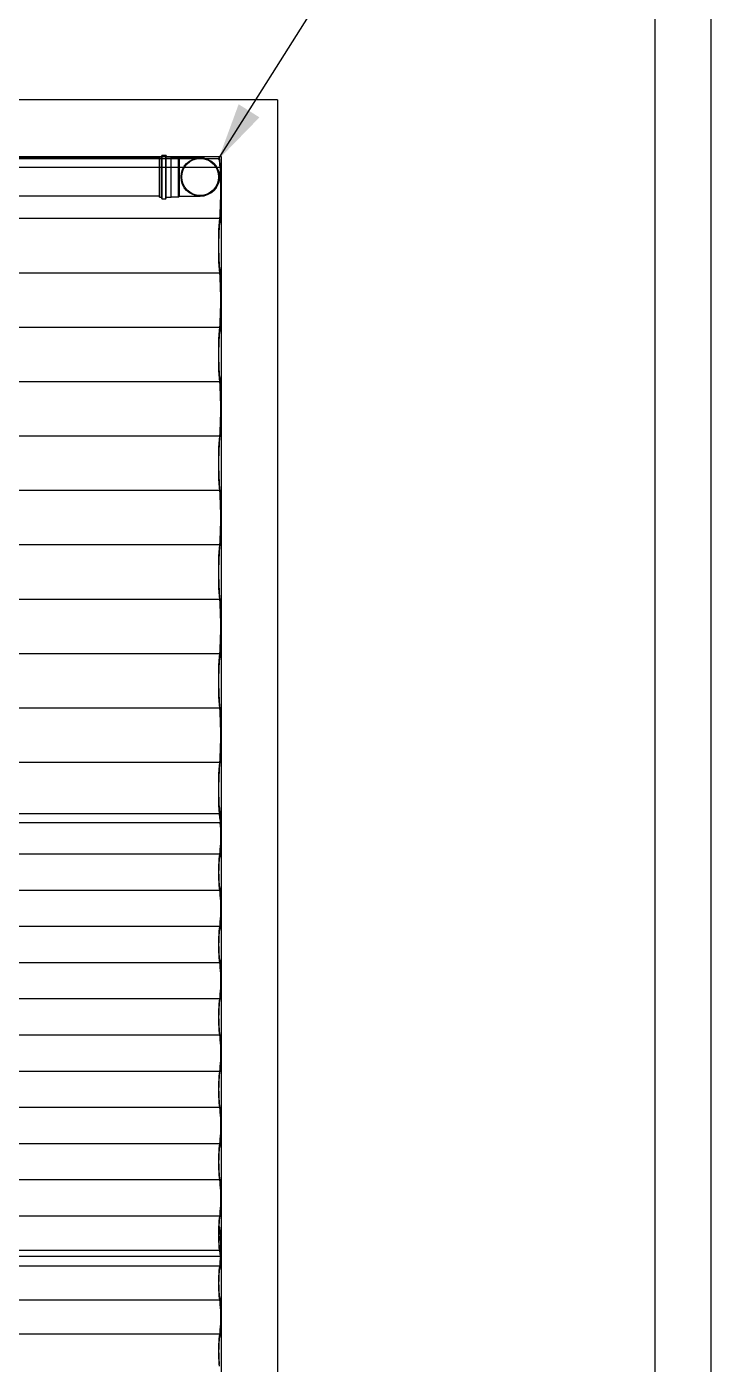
# Model space of a CAD drawing. Header units: millimetres. Extents: x 5512 to 5596, y 903 to 1082.
# Drawn here: x 5573.15 to 5576.09, y 991.6 to 997.34 of the extents above; entities that cross this region are included whole.
import ezdxf

# ---------------------------------------------------------------- set-up
doc = ezdxf.new("R2010")
doc.units = ezdxf.units.MM
for name, color, linetype in [('0-COTAS', 8, 'Continuous'), ('A-PEN-C', 4, 'Continuous'), ('TigreCad', 3, 'Continuous'), ('Tinterno', 9, 'Continuous'), ('TUBOS_ESGOTO', 5, 'Continuous')]:
    doc.layers.add(name, color=color, linetype=linetype)

# ---------------------------------------------------------------- blocks, each defined once
blk = doc.blocks.new('11031030d')
at = {"layer": 'TigreCad'}
blk.add_circle((0, 0), 50.8, dxfattribs=at)
at = {"layer": 'Tinterno'}
blk.add_circle((0, 0), 49, dxfattribs=at)
blk = doc.blocks.new('j9n100d')
at = {"layer": 'TigreCad'}
for p, q in [((54.9, 50.8), (0, 50.8)), ((57.1, 53), (54.9, 50.8)), ((57.1, 53), (57.1, -53)), ((76.8, 53), (57.1, 53)), ((77.1, 53.2), (76.8, 53)), ((89.2, 53.2), (77.1, 53.2)), ((77.1, 53.2), (77.1, -53.3)), ((90.4, 56.7), (90.2, 54.2)), ((100.8, 57.7), (91.4, 57.7)), ((91.4, 56.7), (91.4, -56.6)), ((100.8, 56.7), (100.8, -56.6)), ((101.8, 56.9), (102.6, 54)), ((108, 53.2), (103.6, 53.2)), ((108, 53.2), (108, -53.3)), ((54.9, -50.8), (0, -50.8)), ((57.1, -53), (54.9, -50.8)), ((76.8, -53), (57.1, -53)), ((77.1, -53.3), (76.8, -53)), ((89.2, -53.3), (77.1, -53.3)), ((90.4, -56.7), (90.2, -54.2)), ((100.8, -57.6), (91.4, -57.6)), ((101.8, -56.9), (102.6, -54)), ((108, -53.3), (103.6, -53.3))]:
    blk.add_line(p, q, dxfattribs=at)
for centre, radius, start, end in [((0, 0), 50.8, 90, 270), ((89.2, 54.2), 1, 270, 355), ((91.4, 56.7), 1, 90, 175), ((100.8, 56.7), 1, 15, 90), ((103.6, 54.2), 1, 195, 270), ((89.2, -54.2), 1, 5, 90), ((91.4, -56.6), 1, 185, 270), ((100.8, -56.6), 1, 270, 345), ((103.6, -54.2), 1, 90, 165)]:
    blk.add_arc(centre, radius, start, end, dxfattribs=at)
at = {"layer": 'Tinterno'}
for p, q in [((54.9, 50.8), (54.9, -50.8)), ((76.8, 53), (76.8, -53)), ((90.1, 53.2), (90.1, -53.3)), ((102.8, 53.2), (102.8, -53.3))]:
    blk.add_line(p, q, dxfattribs=at)

msp = doc.modelspace()

# ---------------------------------------------------------------- linework, layer by layer
at = {"layer": '0-COTAS'}
for p, q in [((5576.0936, 972.1628), (5576.0936, 1019.9533)), ((5575.8506, 1019.7103), (5575.8506, 972.4058)), ((5574.2306, 997.0305), (5561.7567, 997.0305)), ((5574.2306, 997.0305), (5574.2306, 985.8526)), ((5568.0282, 996.7875), (5573.9814, 996.7875)), ((5573.9806, 996.7778), (5568.0282, 996.7778)), ((5573.9806, 996.7778), (5573.9814, 996.7875)), ((5573.9823, 996.7519), (5573.9806, 996.7778)), ((5573.9838, 996.7519), (5573.9814, 996.7875)), ((5573.9814, 996.7875), (5573.9876, 996.7875)), ((5573.9838, 996.7519), (5573.9823, 996.7519)), ((5573.9831, 996.7403), (5573.9823, 996.7519)), ((5573.9831, 996.7403), (5573.9838, 996.7519)), ((5573.9838, 996.7519), (5573.985, 996.7332)), ((5573.9876, 996.7875), (5573.9876, 985.8526)), ((5573.9831, 996.7403), (5567.9922, 996.7403)), ((5573.9831, 996.7403), (5573.9842, 996.7235)), ((5573.9851, 996.7042), (5573.9842, 996.7235)), ((5573.986, 996.7117), (5573.985, 996.7332)), ((5573.9857, 996.683), (5573.9851, 996.7042)), ((5573.9867, 996.6882), (5573.986, 996.7117)), ((5573.9872, 996.6632), (5573.9867, 996.6882)), ((5573.9861, 996.6605), (5573.9857, 996.683)), ((5573.9862, 996.6374), (5573.9861, 996.6605)), ((5573.9861, 996.6143), (5573.9862, 996.6374)), ((5573.9873, 996.6374), (5573.9872, 996.6632)), ((5573.9872, 996.6116), (5573.9873, 996.6374)), ((5573.9851, 996.5706), (5573.9857, 996.5918)), ((5573.9857, 996.5918), (5573.9861, 996.6143)), ((5573.986, 996.5631), (5573.9867, 996.5866)), ((5573.9867, 996.5866), (5573.9872, 996.6116)), ((5573.9818, 996.5206), (5567.9909, 996.5206)), ((5573.9805, 996.5067), (5573.9818, 996.5206)), ((5573.9838, 996.5229), (5573.9812, 996.4951)), ((5573.9818, 996.5206), (5573.9831, 996.5345)), ((5573.9831, 996.5345), (5573.9842, 996.5513)), ((5573.9838, 996.5229), (5573.985, 996.5416)), ((5573.9842, 996.5513), (5573.9851, 996.5706)), ((5573.985, 996.5416), (5573.986, 996.5631)), ((5573.9779, 996.4494), (5573.9785, 996.4706)), ((5573.9785, 996.4706), (5573.9794, 996.4899)), ((5573.9789, 996.4443), (5573.9794, 996.4631)), ((5573.9794, 996.4899), (5573.9805, 996.5067)), ((5573.9794, 996.4631), (5573.9802, 996.4802)), ((5573.9802, 996.4802), (5573.9812, 996.4951)), ((5573.9773, 996.4038), (5573.9775, 996.4269)), ((5573.9775, 996.3806), (5573.9773, 996.4038)), ((5573.9775, 996.4269), (5573.9779, 996.4494)), ((5573.9784, 996.4038), (5573.9785, 996.4243)), ((5573.9785, 996.3832), (5573.9784, 996.4038)), ((5573.9785, 996.4243), (5573.9789, 996.4443)), ((5573.9779, 996.3581), (5573.9775, 996.3806)), ((5573.9785, 996.337), (5573.9779, 996.3581)), ((5573.9789, 996.3633), (5573.9785, 996.3832)), ((5573.9794, 996.3445), (5573.9789, 996.3633)), ((5573.9802, 996.3274), (5573.9794, 996.3445)), ((5573.9818, 996.287), (5567.9909, 996.287)), ((5573.9794, 996.3177), (5573.9785, 996.337)), ((5573.9805, 996.3008), (5573.9794, 996.3177)), ((5573.9812, 996.3124), (5573.9802, 996.3274)), ((5573.9818, 996.287), (5573.9805, 996.3008)), ((5573.9812, 996.3124), (5573.9838, 996.2846)), ((5573.9831, 996.2731), (5573.9818, 996.287)), ((5573.985, 996.2659), (5573.9838, 996.2846)), ((5573.9842, 996.2562), (5573.9831, 996.2731)), ((5573.9851, 996.237), (5573.9842, 996.2562)), ((5573.986, 996.2445), (5573.985, 996.2659)), ((5573.9857, 996.2158), (5573.9851, 996.237)), ((5573.9867, 996.2209), (5573.986, 996.2445)), ((5573.9861, 996.1933), (5573.9857, 996.2158)), ((5573.9862, 996.1701), (5573.9861, 996.1933)), ((5573.9861, 996.147), (5573.9862, 996.1701)), ((5573.9872, 996.1959), (5573.9867, 996.2209)), ((5573.9873, 996.1701), (5573.9872, 996.1959)), ((5573.9872, 996.1444), (5573.9873, 996.1701)), ((5573.9851, 996.1033), (5573.9857, 996.1245)), ((5573.9857, 996.1245), (5573.9861, 996.147)), ((5573.986, 996.0958), (5573.9867, 996.1194)), ((5573.9867, 996.1194), (5573.9872, 996.1444)), ((5573.9838, 996.0556), (5573.9812, 996.0278)), ((5573.9818, 996.0533), (5573.9831, 996.0672)), ((5573.9831, 996.0672), (5573.9842, 996.084)), ((5573.9838, 996.0556), (5573.985, 996.0743)), ((5573.9842, 996.084), (5573.9851, 996.1033)), ((5573.985, 996.0743), (5573.986, 996.0958)), ((5573.9818, 996.0533), (5567.9909, 996.0533)), ((5573.9779, 995.9821), (5573.9785, 996.0033)), ((5573.9785, 996.0033), (5573.9794, 996.0226)), ((5573.9794, 996.0226), (5573.9805, 996.0394)), ((5573.9794, 995.9958), (5573.9802, 996.0129)), ((5573.9802, 996.0129), (5573.9812, 996.0278)), ((5573.9805, 996.0394), (5573.9818, 996.0533)), ((5573.9773, 995.9365), (5573.9775, 995.9596)), ((5573.9775, 995.9596), (5573.9779, 995.9821)), ((5573.9784, 995.9365), (5573.9785, 995.957)), ((5573.9785, 995.957), (5573.9789, 995.977)), ((5573.9789, 995.977), (5573.9794, 995.9958)), ((5573.9775, 995.9134), (5573.9773, 995.9365)), ((5573.9779, 995.8909), (5573.9775, 995.9134)), ((5573.9785, 995.8697), (5573.9779, 995.8909)), ((5573.9785, 995.916), (5573.9784, 995.9365)), ((5573.9789, 995.896), (5573.9785, 995.916)), ((5573.9794, 995.8772), (5573.9789, 995.896)), ((5573.9794, 995.8504), (5573.9785, 995.8697)), ((5573.9802, 995.8601), (5573.9794, 995.8772)), ((5573.9805, 995.8336), (5573.9794, 995.8504)), ((5573.9812, 995.8452), (5573.9802, 995.8601)), ((5573.9818, 995.8197), (5573.9805, 995.8336)), ((5573.9812, 995.8452), (5573.9838, 995.8174)), ((5573.9818, 995.8197), (5567.9909, 995.8197)), ((5573.9831, 995.8058), (5573.9818, 995.8197)), ((5573.9842, 995.789), (5573.9831, 995.8058)), ((5573.985, 995.7987), (5573.9838, 995.8174)), ((5573.9851, 995.7697), (5573.9842, 995.789)), ((5573.986, 995.7772), (5573.985, 995.7987)), ((5573.9857, 995.7485), (5573.9851, 995.7697)), ((5573.9867, 995.7536), (5573.986, 995.7772)), ((5573.9861, 995.726), (5573.9857, 995.7485)), ((5573.9862, 995.7029), (5573.9861, 995.726)), ((5573.9872, 995.7286), (5573.9867, 995.7536)), ((5573.9873, 995.7029), (5573.9872, 995.7286)), ((5573.9851, 995.6361), (5573.9857, 995.6572)), ((5573.9857, 995.6572), (5573.9861, 995.6797)), ((5573.9861, 995.6797), (5573.9862, 995.7029)), ((5573.9867, 995.6521), (5573.9872, 995.6771)), ((5573.9872, 995.6771), (5573.9873, 995.7029)), ((5573.9818, 995.5861), (5573.9831, 995.5999)), ((5573.9831, 995.5999), (5573.9842, 995.6168)), ((5573.9838, 995.5884), (5573.985, 995.6071)), ((5573.9842, 995.6168), (5573.9851, 995.6361)), ((5573.985, 995.6071), (5573.986, 995.6285)), ((5573.986, 995.6285), (5573.9867, 995.6521)), ((5573.9818, 995.5861), (5567.9909, 995.5861)), ((5573.9785, 995.5361), (5573.9794, 995.5553)), ((5573.9794, 995.5553), (5573.9805, 995.5722)), ((5573.9794, 995.5285), (5573.9802, 995.5456)), ((5573.9802, 995.5456), (5573.9812, 995.5606)), ((5573.9805, 995.5722), (5573.9818, 995.5861)), ((5573.9812, 995.5606), (5573.9838, 995.5884)), ((5573.9773, 995.4692), (5573.9775, 995.4924)), ((5573.9775, 995.4924), (5573.9779, 995.5149)), ((5573.9779, 995.5149), (5573.9785, 995.5361)), ((5573.9784, 995.4692), (5573.9785, 995.4898)), ((5573.9785, 995.4898), (5573.9789, 995.5097)), ((5573.9789, 995.5097), (5573.9794, 995.5285)), ((5573.9775, 995.4461), (5573.9773, 995.4692)), ((5573.9779, 995.4236), (5573.9775, 995.4461)), ((5573.9785, 995.4024), (5573.9779, 995.4236)), ((5573.9785, 995.4487), (5573.9784, 995.4692)), ((5573.9789, 995.4287), (5573.9785, 995.4487)), ((5573.9794, 995.4099), (5573.9789, 995.4287)), ((5573.9794, 995.3831), (5573.9785, 995.4024)), ((5573.9802, 995.3928), (5573.9794, 995.4099)), ((5573.9805, 995.3663), (5573.9794, 995.3831)), ((5573.9812, 995.3779), (5573.9802, 995.3928)), ((5573.9818, 995.3524), (5573.9805, 995.3663)), ((5573.9838, 995.3501), (5573.9812, 995.3779)), ((5573.9818, 995.3524), (5567.9909, 995.3524)), ((5573.9831, 995.3385), (5573.9818, 995.3524)), ((5573.9842, 995.3217), (5573.9831, 995.3385)), ((5573.985, 995.3314), (5573.9838, 995.3501)), ((5573.9851, 995.3024), (5573.9842, 995.3217)), ((5573.986, 995.3099), (5573.985, 995.3314)), ((5573.9867, 995.2864), (5573.986, 995.3099)), ((5573.9857, 995.2812), (5573.9851, 995.3024)), ((5573.9861, 995.2587), (5573.9857, 995.2812)), ((5573.9862, 995.2356), (5573.9861, 995.2587)), ((5573.9872, 995.2614), (5573.9867, 995.2864)), ((5573.9873, 995.2356), (5573.9872, 995.2614)), ((5573.9857, 995.19), (5573.9861, 995.2125)), ((5573.9861, 995.2125), (5573.9862, 995.2356)), ((5573.9867, 995.1848), (5573.9872, 995.2098)), ((5573.9872, 995.2098), (5573.9873, 995.2356)), ((5573.9831, 995.1327), (5573.9842, 995.1495)), ((5573.9838, 995.1211), (5573.985, 995.1398)), ((5573.9842, 995.1495), (5573.9851, 995.1688)), ((5573.985, 995.1398), (5573.986, 995.1613)), ((5573.9851, 995.1688), (5573.9857, 995.19)), ((5573.986, 995.1613), (5573.9867, 995.1848)), ((5573.9818, 995.1188), (5567.9909, 995.1188)), ((5573.9785, 995.0688), (5573.9794, 995.0881)), ((5573.9794, 995.0881), (5573.9805, 995.1049)), ((5573.9794, 995.0613), (5573.9802, 995.0784)), ((5573.9802, 995.0784), (5573.9812, 995.0933)), ((5573.9805, 995.1049), (5573.9818, 995.1188)), ((5573.9812, 995.0933), (5573.9838, 995.1211)), ((5573.9818, 995.1188), (5573.9831, 995.1327)), ((5573.9773, 995.002), (5573.9775, 995.0251)), ((5573.9775, 995.0251), (5573.9779, 995.0476)), ((5573.9779, 995.0476), (5573.9785, 995.0688)), ((5573.9784, 995.002), (5573.9785, 995.0225)), ((5573.9785, 995.0225), (5573.9789, 995.0425)), ((5573.9789, 995.0425), (5573.9794, 995.0613)), ((5573.9775, 994.9788), (5573.9773, 995.002)), ((5573.9779, 994.9563), (5573.9775, 994.9788)), ((5573.9785, 994.9814), (5573.9784, 995.002)), ((5573.9789, 994.9615), (5573.9785, 994.9814)), ((5573.9785, 994.9352), (5573.9779, 994.9563)), ((5573.9794, 994.9159), (5573.9785, 994.9352)), ((5573.9794, 994.9427), (5573.9789, 994.9615)), ((5573.9802, 994.9256), (5573.9794, 994.9427)), ((5573.9805, 994.899), (5573.9794, 994.9159)), ((5573.9812, 994.9106), (5573.9802, 994.9256)), ((5573.9838, 994.8828), (5573.9812, 994.9106)), ((5573.9818, 994.8852), (5567.9909, 994.8852)), ((5573.9818, 994.8852), (5573.9805, 994.899)), ((5573.9831, 994.8713), (5573.9818, 994.8852)), ((5573.9842, 994.8544), (5573.9831, 994.8713)), ((5573.985, 994.8641), (5573.9838, 994.8828)), ((5573.9851, 994.8352), (5573.9842, 994.8544)), ((5573.986, 994.8427), (5573.985, 994.8641)), ((5573.9857, 994.814), (5573.9851, 994.8352)), ((5573.9861, 994.7915), (5573.9857, 994.814)), ((5573.9867, 994.8191), (5573.986, 994.8427)), ((5573.9862, 994.7683), (5573.9861, 994.7915)), ((5573.9872, 994.7941), (5573.9867, 994.8191)), ((5573.9873, 994.7683), (5573.9872, 994.7941)), ((5573.9857, 994.7227), (5573.9861, 994.7452)), ((5573.9861, 994.7452), (5573.9862, 994.7683)), ((5573.9867, 994.7176), (5573.9872, 994.7426)), ((5573.9872, 994.7426), (5573.9873, 994.7683)), ((5573.9831, 994.6654), (5573.9842, 994.6822)), ((5573.9842, 994.6822), (5573.9851, 994.7015)), ((5573.985, 994.6725), (5573.986, 994.694)), ((5573.9851, 994.7015), (5573.9857, 994.7227)), ((5573.986, 994.694), (5573.9867, 994.7176)), ((5573.9818, 994.6515), (5567.9909, 994.6515)), ((5573.9785, 994.6015), (5573.9794, 994.6208)), ((5573.9794, 994.6208), (5573.9805, 994.6376)), ((5573.9802, 994.6111), (5573.9812, 994.626)), ((5573.9805, 994.6376), (5573.9818, 994.6515)), ((5573.9838, 994.6538), (5573.9812, 994.626)), ((5573.9818, 994.6515), (5573.9831, 994.6654)), ((5573.9838, 994.6538), (5573.985, 994.6725)), ((5573.9775, 994.5578), (5573.9779, 994.5803)), ((5573.9779, 994.5803), (5573.9785, 994.6015)), ((5573.9785, 994.5552), (5573.9789, 994.5752)), ((5573.9789, 994.5752), (5573.9794, 994.594)), ((5573.9794, 994.594), (5573.9802, 994.6111)), ((5573.9773, 994.5347), (5573.9775, 994.5578)), ((5573.9775, 994.5116), (5573.9773, 994.5347)), ((5573.9779, 994.4891), (5573.9775, 994.5116)), ((5573.9784, 994.5347), (5573.9785, 994.5552)), ((5573.9785, 994.5142), (5573.9784, 994.5347)), ((5573.9789, 994.4942), (5573.9785, 994.5142)), ((5573.9785, 994.4679), (5573.9779, 994.4891)), ((5573.9794, 994.4486), (5573.9785, 994.4679)), ((5573.9794, 994.4754), (5573.9789, 994.4942)), ((5573.9802, 994.4583), (5573.9794, 994.4754)), ((5573.9805, 994.4318), (5573.9794, 994.4486)), ((5573.9812, 994.4434), (5573.9802, 994.4583)), ((5573.9818, 994.4179), (5567.9909, 994.4179)), ((5573.9818, 994.4179), (5573.9805, 994.4318)), ((5573.9838, 994.4156), (5573.9812, 994.4434)), ((5573.9831, 994.404), (5573.9818, 994.4179)), ((5573.9842, 994.3872), (5573.9831, 994.404)), ((5573.985, 994.3969), (5573.9838, 994.4156)), ((5573.986, 994.3754), (5573.985, 994.3969)), ((5573.9851, 994.3679), (5573.9842, 994.3872)), ((5573.9857, 994.3467), (5573.9851, 994.3679)), ((5573.9861, 994.3242), (5573.9857, 994.3467)), ((5573.9867, 994.3518), (5573.986, 994.3754)), ((5573.9872, 994.3268), (5573.9867, 994.3518)), ((5573.9857, 994.2554), (5573.9861, 994.2779)), ((5573.9862, 994.3011), (5573.9861, 994.3242)), ((5573.9861, 994.2779), (5573.9862, 994.3011)), ((5573.9867, 994.2503), (5573.9872, 994.2753)), ((5573.9873, 994.3011), (5573.9872, 994.3268)), ((5573.9872, 994.2753), (5573.9873, 994.3011)), ((5573.9842, 994.215), (5573.9851, 994.2343)), ((5573.985, 994.2053), (5573.986, 994.2267)), ((5573.9851, 994.2343), (5573.9857, 994.2554)), ((5573.986, 994.2267), (5573.9867, 994.2503)), ((5573.9818, 994.1843), (5567.9909, 994.1843)), ((5573.9794, 994.1535), (5573.9805, 994.1704)), ((5573.9802, 994.1438), (5573.9812, 994.1588)), ((5573.9805, 994.1704), (5573.9818, 994.1843)), ((5573.9812, 994.1588), (5573.9838, 994.1866)), ((5573.9818, 994.1843), (5573.9831, 994.1981)), ((5573.9831, 994.1981), (5573.9842, 994.215)), ((5573.9838, 994.1866), (5573.985, 994.2053)), ((5573.9775, 994.0906), (5573.9779, 994.1131)), ((5573.9779, 994.1131), (5573.9785, 994.1343)), ((5573.9785, 994.1343), (5573.9794, 994.1535)), ((5573.9785, 994.088), (5573.9789, 994.1079)), ((5573.9789, 994.1079), (5573.9794, 994.1267)), ((5573.9794, 994.1267), (5573.9802, 994.1438)), ((5573.9773, 994.0674), (5573.9775, 994.0906)), ((5573.9775, 994.0443), (5573.9773, 994.0674)), ((5573.9779, 994.0218), (5573.9775, 994.0443)), ((5573.9784, 994.0674), (5573.9785, 994.088)), ((5573.9785, 994.0469), (5573.9784, 994.0674)), ((5573.9789, 994.0269), (5573.9785, 994.0469)), ((5573.9785, 994.0006), (5573.9779, 994.0218)), ((5573.9794, 993.9813), (5573.9785, 994.0006)), ((5573.9794, 994.0081), (5573.9789, 994.0269)), ((5573.9802, 993.991), (5573.9794, 994.0081)), ((5573.9802, 993.991), (5573.982, 993.9643)), ((5567.9897, 993.9645), (5573.9805, 993.9645)), ((5573.9805, 993.9645), (5573.9794, 993.9813)), ((5573.9805, 993.9645), (5573.983, 993.9271)), ((5573.9808, 993.9618), (5573.9816, 993.9683)), ((5573.9832, 993.9369), (5573.9808, 993.9618)), ((5573.982, 993.9643), (5573.9816, 993.9683)), ((5573.9839, 993.9446), (5573.982, 993.9643)), ((5573.982, 993.9643), (5573.9833, 993.9446)), ((5573.9834, 993.9347), (5573.983, 993.9271)), ((5573.9832, 993.9369), (5573.9835, 993.9405)), ((5573.9832, 993.9369), (5573.9834, 993.9347)), ((5573.9839, 993.9446), (5573.9833, 993.9446)), ((5573.9833, 993.9446), (5573.9835, 993.9405)), ((5573.9837, 993.9387), (5573.9834, 993.9347)), ((5573.9834, 993.9347), (5573.9843, 993.9257)), ((5573.9835, 993.9405), (5573.9839, 993.9446)), ((5573.9835, 993.9405), (5573.9837, 993.9387)), ((5573.9839, 993.9446), (5573.9851, 993.9321)), ((5573.9861, 993.9179), (5573.9851, 993.9321)), ((5567.9933, 993.9271), (5573.983, 993.9271)), ((5573.9852, 993.9128), (5573.9843, 993.9257)), ((5573.9859, 993.8987), (5573.9852, 993.9128)), ((5573.9863, 993.8838), (5573.9859, 993.8987)), ((5573.9869, 993.9022), (5573.9861, 993.9179)), ((5573.9864, 993.8684), (5573.9863, 993.8838)), ((5573.9873, 993.8855), (5573.9869, 993.9022)), ((5573.9875, 993.8684), (5573.9873, 993.8855)), ((5573.9843, 993.8111), (5573.9852, 993.8239)), ((5573.9851, 993.8046), (5573.9861, 993.8189)), ((5573.9852, 993.8239), (5573.9859, 993.838)), ((5573.9859, 993.838), (5573.9863, 993.853)), ((5573.9861, 993.8189), (5573.9869, 993.8346)), ((5573.9863, 993.853), (5573.9864, 993.8684)), ((5573.9869, 993.8346), (5573.9873, 993.8512)), ((5573.9873, 993.8512), (5573.9875, 993.8684)), ((5573.9819, 993.7906), (5567.9911, 993.7906)), ((5573.978, 993.7432), (5573.9787, 993.7573)), ((5573.9787, 993.7573), (5573.9795, 993.7702)), ((5573.9795, 993.7702), (5573.9807, 993.7814)), ((5573.9796, 993.7523), (5573.9804, 993.7637)), ((5573.9804, 993.7637), (5573.9814, 993.7736)), ((5573.9807, 993.7814), (5573.9819, 993.7906)), ((5573.9839, 993.7921), (5573.9814, 993.7736)), ((5573.9819, 993.7906), (5573.9832, 993.7999)), ((5573.9832, 993.7999), (5573.9843, 993.8111)), ((5573.9839, 993.7921), (5573.9851, 993.8046)), ((5573.9775, 993.7129), (5573.9776, 993.7283)), ((5573.9776, 993.6974), (5573.9775, 993.7129)), ((5573.9776, 993.7283), (5573.978, 993.7432)), ((5573.9785, 993.7129), (5573.9787, 993.7265)), ((5573.9787, 993.6992), (5573.9785, 993.7129)), ((5573.9787, 993.7265), (5573.979, 993.7398)), ((5573.979, 993.6859), (5573.9787, 993.6992)), ((5573.979, 993.7398), (5573.9796, 993.7523)), ((5573.978, 993.6825), (5573.9776, 993.6974)), ((5573.9787, 993.6684), (5573.978, 993.6825)), ((5573.9795, 993.6555), (5573.9787, 993.6684)), ((5573.9796, 993.6734), (5573.979, 993.6859)), ((5573.9807, 993.6443), (5573.9795, 993.6555)), ((5573.9804, 993.662), (5573.9796, 993.6734)), ((5573.9814, 993.6521), (5573.9804, 993.662)), ((5573.9819, 993.6351), (5573.9807, 993.6443)), ((5573.9814, 993.6521), (5573.9839, 993.6336)), ((5573.9819, 993.6351), (5567.9911, 993.6351)), ((5573.9832, 993.6259), (5573.9819, 993.6351)), ((5573.9843, 993.6147), (5573.9832, 993.6259)), ((5573.9851, 993.6211), (5573.9839, 993.6336)), ((5573.9852, 993.6018), (5573.9843, 993.6147)), ((5573.9861, 993.6068), (5573.9851, 993.6211)), ((5573.9859, 993.5877), (5573.9852, 993.6018)), ((5573.9863, 993.5728), (5573.9859, 993.5877)), ((5573.9869, 993.5911), (5573.9861, 993.6068)), ((5573.9873, 993.5745), (5573.9869, 993.5911)), ((5573.9852, 993.5129), (5573.9859, 993.527)), ((5573.9859, 993.527), (5573.9863, 993.5419)), ((5573.9864, 993.5573), (5573.9863, 993.5728)), ((5573.9863, 993.5419), (5573.9864, 993.5573)), ((5573.9869, 993.5235), (5573.9873, 993.5402)), ((5573.9875, 993.5573), (5573.9873, 993.5745)), ((5573.9873, 993.5402), (5573.9875, 993.5573)), ((5573.9819, 993.4796), (5567.9911, 993.4796)), ((5573.9795, 993.4591), (5573.9807, 993.4703)), ((5573.9807, 993.4703), (5573.9819, 993.4796)), ((5573.9839, 993.4811), (5573.9814, 993.4626)), ((5573.9819, 993.4796), (5573.9832, 993.4888)), ((5573.9832, 993.4888), (5573.9843, 993.5)), ((5573.9839, 993.4811), (5573.9851, 993.4936)), ((5573.9843, 993.5), (5573.9852, 993.5129)), ((5573.9851, 993.4936), (5573.9861, 993.5079)), ((5573.9861, 993.5079), (5573.9869, 993.5235)), ((5573.9775, 993.4018), (5573.9776, 993.4172)), ((5573.9776, 993.4172), (5573.978, 993.4322)), ((5573.978, 993.4322), (5573.9787, 993.4463)), ((5573.9785, 993.4018), (5573.9787, 993.4155)), ((5573.9787, 993.4463), (5573.9795, 993.4591)), ((5573.9787, 993.4155), (5573.979, 993.4288)), ((5573.979, 993.4288), (5573.9796, 993.4413)), ((5573.9796, 993.4413), (5573.9804, 993.4527)), ((5573.9804, 993.4527), (5573.9814, 993.4626)), ((5573.9776, 993.3864), (5573.9775, 993.4018)), ((5573.978, 993.3715), (5573.9776, 993.3864)), ((5573.9787, 993.3574), (5573.978, 993.3715)), ((5573.9787, 993.3882), (5573.9785, 993.4018)), ((5573.979, 993.3749), (5573.9787, 993.3882)), ((5573.9795, 993.3445), (5573.9787, 993.3574)), ((5573.9796, 993.3624), (5573.979, 993.3749)), ((5573.9804, 993.351), (5573.9796, 993.3624)), ((5573.9819, 993.3241), (5567.9911, 993.3241)), ((5573.9807, 993.3333), (5573.9795, 993.3445)), ((5573.9814, 993.341), (5573.9804, 993.351)), ((5573.9819, 993.3241), (5573.9807, 993.3333)), ((5573.9814, 993.341), (5573.9839, 993.3225)), ((5573.9832, 993.3148), (5573.9819, 993.3241)), ((5573.9843, 993.3036), (5573.9832, 993.3148)), ((5573.9851, 993.3101), (5573.9839, 993.3225)), ((5573.9852, 993.2908), (5573.9843, 993.3036)), ((5573.9861, 993.2958), (5573.9851, 993.3101)), ((5573.9859, 993.2767), (5573.9852, 993.2908)), ((5573.9863, 993.2617), (5573.9859, 993.2767)), ((5573.9869, 993.2801), (5573.9861, 993.2958)), ((5573.9864, 993.2463), (5573.9863, 993.2617)), ((5573.9863, 993.2309), (5573.9864, 993.2463)), ((5573.9873, 993.2635), (5573.9869, 993.2801)), ((5573.9875, 993.2463), (5573.9873, 993.2635)), ((5573.9873, 993.2292), (5573.9875, 993.2463)), ((5573.9832, 993.1778), (5573.9843, 993.189)), ((5573.9839, 993.1701), (5573.9851, 993.1826)), ((5573.9843, 993.189), (5573.9852, 993.2018)), ((5573.9851, 993.1826), (5573.9861, 993.1968)), ((5573.9852, 993.2018), (5573.9859, 993.2159)), ((5573.9859, 993.2159), (5573.9863, 993.2309)), ((5573.9861, 993.1968), (5573.9869, 993.2125)), ((5573.9869, 993.2125), (5573.9873, 993.2292)), ((5573.9819, 993.1686), (5567.9911, 993.1686)), ((5573.978, 993.1212), (5573.9787, 993.1353)), ((5573.9787, 993.1353), (5573.9795, 993.1481)), ((5573.979, 993.1178), (5573.9796, 993.1303)), ((5573.9795, 993.1481), (5573.9807, 993.1593)), ((5573.9796, 993.1303), (5573.9804, 993.1417)), ((5573.9804, 993.1417), (5573.9814, 993.1516)), ((5573.9807, 993.1593), (5573.9819, 993.1686)), ((5573.9814, 993.1516), (5573.9839, 993.1701)), ((5573.9819, 993.1686), (5573.9832, 993.1778)), ((5573.9775, 993.0908), (5573.9776, 993.1062)), ((5573.9776, 993.0754), (5573.9775, 993.0908)), ((5573.9776, 993.1062), (5573.978, 993.1212)), ((5573.978, 993.0604), (5573.9776, 993.0754)), ((5573.9785, 993.0908), (5573.9787, 993.1045)), ((5573.9787, 993.0771), (5573.9785, 993.0908)), ((5573.9787, 993.1045), (5573.979, 993.1178)), ((5573.979, 993.0639), (5573.9787, 993.0771)), ((5573.9819, 993.0131), (5567.9911, 993.0131)), ((5573.9787, 993.0463), (5573.978, 993.0604)), ((5573.9795, 993.0335), (5573.9787, 993.0463)), ((5573.9796, 993.0513), (5573.979, 993.0639)), ((5573.9807, 993.0223), (5573.9795, 993.0335)), ((5573.9804, 993.04), (5573.9796, 993.0513)), ((5573.9814, 993.03), (5573.9804, 993.04)), ((5573.9819, 993.0131), (5573.9807, 993.0223)), ((5573.9839, 993.0115), (5573.9814, 993.03)), ((5573.9832, 993.0038), (5573.9819, 993.0131)), ((5573.9851, 992.9991), (5573.9839, 993.0115)), ((5573.9843, 992.9926), (5573.9832, 993.0038)), ((5573.9852, 992.9798), (5573.9843, 992.9926)), ((5573.9861, 992.9848), (5573.9851, 992.9991)), ((5573.9859, 992.9657), (5573.9852, 992.9798)), ((5573.9863, 992.9507), (5573.9859, 992.9657)), ((5573.9869, 992.9691), (5573.9861, 992.9848)), ((5573.9873, 992.9524), (5573.9869, 992.9691)), ((5573.9875, 992.9353), (5573.9873, 992.9524)), ((5573.9852, 992.8908), (5573.9859, 992.9049)), ((5573.9859, 992.9049), (5573.9863, 992.9199)), ((5573.9861, 992.8858), (5573.9869, 992.9015)), ((5573.9864, 992.9353), (5573.9863, 992.9507)), ((5573.9863, 992.9199), (5573.9864, 992.9353)), ((5573.9869, 992.9015), (5573.9873, 992.9182)), ((5573.9873, 992.9182), (5573.9875, 992.9353)), ((5573.9819, 992.8575), (5567.9911, 992.8575)), ((5573.9787, 992.8243), (5573.9795, 992.8371)), ((5573.9795, 992.8371), (5573.9807, 992.8483)), ((5573.9804, 992.8306), (5573.9814, 992.8406)), ((5573.9807, 992.8483), (5573.9819, 992.8575)), ((5573.9814, 992.8406), (5573.9839, 992.8591)), ((5573.9819, 992.8575), (5573.9832, 992.8668)), ((5573.9832, 992.8668), (5573.9843, 992.878)), ((5573.9839, 992.8591), (5573.9851, 992.8715)), ((5573.9843, 992.878), (5573.9852, 992.8908)), ((5573.9851, 992.8715), (5573.9861, 992.8858)), ((5573.9775, 992.7798), (5573.9776, 992.7952)), ((5573.9776, 992.7644), (5573.9775, 992.7798)), ((5573.9776, 992.7952), (5573.978, 992.8102)), ((5573.978, 992.8102), (5573.9787, 992.8243)), ((5573.9785, 992.7798), (5573.9787, 992.7935)), ((5573.9787, 992.7661), (5573.9785, 992.7798)), ((5573.9787, 992.7935), (5573.979, 992.8067)), ((5573.979, 992.8067), (5573.9796, 992.8192)), ((5573.9796, 992.8192), (5573.9804, 992.8306)), ((5573.978, 992.7494), (5573.9776, 992.7644)), ((5573.9787, 992.7353), (5573.978, 992.7494)), ((5573.979, 992.7528), (5573.9787, 992.7661)), ((5573.9795, 992.7225), (5573.9787, 992.7353)), ((5573.9796, 992.7403), (5573.979, 992.7528)), ((5573.9807, 992.7113), (5573.9795, 992.7225)), ((5573.9804, 992.7289), (5573.9796, 992.7403)), ((5573.9814, 992.719), (5573.9804, 992.7289)), ((5573.9819, 992.702), (5567.9911, 992.702)), ((5573.9819, 992.702), (5573.9807, 992.7113)), ((5573.9839, 992.7005), (5573.9814, 992.719)), ((5573.9832, 992.6928), (5573.9819, 992.702)), ((5573.9843, 992.6816), (5573.9832, 992.6928)), ((5573.9851, 992.688), (5573.9839, 992.7005)), ((5573.9852, 992.6687), (5573.9843, 992.6816)), ((5573.9861, 992.6738), (5573.9851, 992.688)), ((5573.9859, 992.6546), (5573.9852, 992.6687)), ((5573.9869, 992.6581), (5573.9861, 992.6738)), ((5573.9863, 992.6397), (5573.9859, 992.6546)), ((5573.9859, 992.5939), (5573.9863, 992.6089)), ((5573.9864, 992.6243), (5573.9863, 992.6397)), ((5573.9863, 992.6089), (5573.9864, 992.6243)), ((5573.9873, 992.6414), (5573.9869, 992.6581)), ((5573.9875, 992.6243), (5573.9873, 992.6414)), ((5573.9873, 992.6071), (5573.9875, 992.6243)), ((5573.9819, 992.5465), (5573.9832, 992.5558)), ((5573.9832, 992.5558), (5573.9843, 992.567)), ((5573.9839, 992.548), (5573.9851, 992.5605)), ((5573.9843, 992.567), (5573.9852, 992.5798)), ((5573.9851, 992.5605), (5573.9861, 992.5748)), ((5573.9852, 992.5798), (5573.9859, 992.5939)), ((5573.9861, 992.5748), (5573.9869, 992.5905)), ((5573.9869, 992.5905), (5573.9873, 992.6071)), ((5573.9819, 992.5465), (5567.9911, 992.5465)), ((5573.9776, 992.4842), (5573.978, 992.4991)), ((5573.978, 992.4991), (5573.9787, 992.5132)), ((5573.9787, 992.5132), (5573.9795, 992.5261)), ((5573.9787, 992.4824), (5573.979, 992.4957)), ((5573.979, 992.4957), (5573.9796, 992.5082)), ((5573.9795, 992.5261), (5573.9807, 992.5373)), ((5573.9796, 992.5082), (5573.9804, 992.5196)), ((5573.9804, 992.5196), (5573.9814, 992.5296)), ((5573.9807, 992.5373), (5573.9819, 992.5465)), ((5573.9839, 992.548), (5573.9814, 992.5296)), ((5573.9775, 992.4688), (5573.9776, 992.4842)), ((5573.9776, 992.4534), (5573.9775, 992.4688)), ((5573.978, 992.4384), (5573.9776, 992.4534)), ((5573.9787, 992.4243), (5573.978, 992.4384)), ((5573.9785, 992.4688), (5573.9787, 992.4824)), ((5573.9787, 992.4551), (5573.9785, 992.4688)), ((5573.979, 992.4418), (5573.9787, 992.4551)), ((5573.9796, 992.4293), (5573.979, 992.4418)), ((5573.9819, 992.391), (5567.9911, 992.391)), ((5573.9795, 992.4115), (5573.9787, 992.4243)), ((5573.9807, 992.4003), (5573.9795, 992.4115)), ((5573.9804, 992.4179), (5573.9796, 992.4293)), ((5573.9814, 992.408), (5573.9804, 992.4179)), ((5573.9819, 992.391), (5573.9807, 992.4003)), ((5573.9839, 992.3895), (5573.9814, 992.408)), ((5573.9832, 992.3818), (5573.9819, 992.391)), ((5573.9843, 992.3706), (5573.9832, 992.3818)), ((5573.9851, 992.377), (5573.9839, 992.3895)), ((5573.9852, 992.3577), (5573.9843, 992.3706)), ((5573.9861, 992.3627), (5573.9851, 992.377)), ((5573.9859, 992.3436), (5573.9852, 992.3577)), ((5573.9863, 992.3287), (5573.9859, 992.3436)), ((5573.9869, 992.347), (5573.9861, 992.3627)), ((5573.9864, 992.3132), (5573.9863, 992.3287)), ((5573.9873, 992.3304), (5573.9869, 992.347)), ((5573.9875, 992.3132), (5573.9873, 992.3304)), ((5573.9843, 992.2559), (5573.9852, 992.2688)), ((5573.9851, 992.2495), (5573.9861, 992.2638)), ((5573.9852, 992.2688), (5573.9859, 992.2829)), ((5573.9859, 992.2829), (5573.9863, 992.2978)), ((5573.9861, 992.2638), (5573.9869, 992.2795)), ((5573.9863, 992.2978), (5573.9864, 992.3132)), ((5573.9869, 992.2795), (5573.9873, 992.2961)), ((5573.9873, 992.2961), (5573.9875, 992.3132)), ((5573.9819, 992.2355), (5567.9911, 992.2355)), ((5573.9787, 992.2022), (5573.9795, 992.215)), ((5573.9795, 992.215), (5573.9807, 992.2262)), ((5573.9796, 992.1972), (5573.9804, 992.2086)), ((5573.9804, 992.2086), (5573.9814, 992.2185)), ((5573.9807, 992.2262), (5573.9819, 992.2355)), ((5573.9814, 992.2185), (5573.9839, 992.237)), ((5573.9819, 992.2355), (5573.9832, 992.2447)), ((5573.9832, 992.2447), (5573.9843, 992.2559)), ((5573.9839, 992.237), (5573.9851, 992.2495)), ((5573.9775, 992.1577), (5573.9776, 992.1731)), ((5573.9776, 992.1423), (5573.9775, 992.1577)), ((5573.9776, 992.1731), (5573.978, 992.1881)), ((5573.978, 992.1881), (5573.9787, 992.2022)), ((5573.9785, 992.1587), (5573.9787, 992.1714)), ((5573.9832, 992.1587), (5573.9785, 992.1587)), ((5573.9785, 992.1577), (5573.9785, 992.1587)), ((5573.9787, 992.1441), (5573.9785, 992.1577)), ((5573.9787, 992.1714), (5573.9789, 992.1822)), ((5573.9789, 992.1822), (5573.979, 992.1847)), ((5573.9808, 992.1822), (5573.9789, 992.1822)), ((5573.979, 992.1847), (5573.9792, 992.1882)), ((5573.9792, 992.1882), (5573.9796, 992.1972)), ((5573.9816, 992.1882), (5573.9792, 992.1882)), ((5573.9808, 992.1822), (5573.9816, 992.1882)), ((5573.9825, 992.166), (5573.9808, 992.1822)), ((5573.9839, 992.166), (5573.9816, 992.1882)), ((5573.9839, 992.166), (5573.9825, 992.166)), ((5573.9832, 992.1587), (5573.9825, 992.166)), ((5573.9832, 992.1587), (5573.9839, 992.166)), ((5573.9832, 992.1587), (5573.9843, 992.1482)), ((5573.9839, 992.166), (5573.9851, 992.1542)), ((5573.9852, 992.1361), (5573.9843, 992.1482)), ((5573.9861, 992.1408), (5573.9851, 992.1542)), ((5573.978, 992.1274), (5573.9776, 992.1423)), ((5573.9787, 992.1133), (5573.978, 992.1274)), ((5573.979, 992.1308), (5573.9787, 992.1441)), ((5573.9795, 992.1004), (5573.9787, 992.1133)), ((5573.9796, 992.1183), (5573.979, 992.1308)), ((5573.9807, 992.0892), (5573.9795, 992.1004)), ((5573.9804, 992.1069), (5573.9796, 992.1183)), ((5573.9838, 992.072), (5573.9804, 992.1069)), ((5573.9859, 992.1228), (5573.9852, 992.1361)), ((5573.9863, 992.1087), (5573.9859, 992.1228)), ((5573.9869, 992.126), (5573.9861, 992.1408)), ((5573.9864, 992.0942), (5573.9863, 992.1087)), ((5573.9863, 992.0797), (5573.9864, 992.0942)), ((5573.9873, 992.1103), (5573.9869, 992.126)), ((5573.9875, 992.0942), (5573.9873, 992.1103)), ((5573.9873, 992.0781), (5573.9875, 992.0942)), ((5567.9898, 992.0892), (5573.9807, 992.0892)), ((5567.9949, 992.0643), (5573.9831, 992.0643)), ((5573.9807, 992.0892), (5573.9831, 992.0643)), ((5573.9838, 992.072), (5573.9831, 992.0643)), ((5573.9832, 992.0297), (5573.9843, 992.0402)), ((5573.9839, 992.0224), (5573.9851, 992.0342)), ((5573.9843, 992.0402), (5573.9852, 992.0523)), ((5573.9851, 992.0342), (5573.9861, 992.0476)), ((5573.9852, 992.0523), (5573.9859, 992.0656)), ((5573.9859, 992.0656), (5573.9863, 992.0797)), ((5573.9861, 992.0476), (5573.9869, 992.0624)), ((5573.9869, 992.0624), (5573.9873, 992.0781)), ((5573.9819, 992.021), (5567.9911, 992.021)), ((5573.9776, 991.9623), (5573.978, 991.9764)), ((5573.978, 991.9764), (5573.9787, 991.9896)), ((5573.9787, 991.9896), (5573.9795, 992.0017)), ((5573.979, 991.9731), (5573.9796, 991.9849)), ((5573.9795, 992.0017), (5573.9807, 992.0123)), ((5573.9796, 991.9849), (5573.9804, 991.9956)), ((5573.9804, 991.9956), (5573.9814, 992.005)), ((5573.9807, 992.0123), (5573.9819, 992.021)), ((5573.9839, 992.0224), (5573.9814, 992.005)), ((5573.9819, 992.021), (5573.9832, 992.0297)), ((5573.9775, 991.9478), (5573.9776, 991.9623)), ((5573.9776, 991.9333), (5573.9775, 991.9478)), ((5573.978, 991.9192), (5573.9776, 991.9333)), ((5573.9787, 991.9059), (5573.978, 991.9192)), ((5573.9785, 991.9478), (5573.9787, 991.9606)), ((5573.9787, 991.9349), (5573.9785, 991.9478)), ((5573.9787, 991.9606), (5573.979, 991.9731)), ((5573.979, 991.9224), (5573.9787, 991.9349)), ((5573.9796, 991.9106), (5573.979, 991.9224)), ((5573.9819, 991.8745), (5567.9911, 991.8745)), ((5573.9795, 991.8938), (5573.9787, 991.9059)), ((5573.9807, 991.8833), (5573.9795, 991.8938)), ((5573.9804, 991.8999), (5573.9796, 991.9106)), ((5573.9814, 991.8905), (5573.9804, 991.8999)), ((5573.9819, 991.8745), (5573.9807, 991.8833)), ((5573.9814, 991.8905), (5573.9839, 991.8731)), ((5573.9832, 991.8658), (5573.9819, 991.8745)), ((5573.9843, 991.8553), (5573.9832, 991.8658)), ((5573.9851, 991.8614), (5573.9839, 991.8731)), ((5573.9861, 991.8479), (5573.9851, 991.8614)), ((5573.9852, 991.8432), (5573.9843, 991.8553)), ((5573.9859, 991.8299), (5573.9852, 991.8432)), ((5573.9863, 991.8158), (5573.9859, 991.8299)), ((5573.9869, 991.8332), (5573.9861, 991.8479)), ((5573.9864, 991.8013), (5573.9863, 991.8158)), ((5573.9873, 991.8175), (5573.9869, 991.8332)), ((5573.9875, 991.8013), (5573.9873, 991.8175)), ((5573.9832, 991.7368), (5573.9843, 991.7474)), ((5573.9843, 991.7474), (5573.9852, 991.7595)), ((5573.9851, 991.7413), (5573.9861, 991.7547)), ((5573.9852, 991.7595), (5573.9859, 991.7727)), ((5573.9859, 991.7727), (5573.9863, 991.7868)), ((5573.9861, 991.7547), (5573.9869, 991.7695)), ((5573.9863, 991.7868), (5573.9864, 991.8013)), ((5573.9869, 991.7695), (5573.9873, 991.7852)), ((5573.9873, 991.7852), (5573.9875, 991.8013)), ((5573.9819, 991.7281), (5567.9911, 991.7281)), ((5573.978, 991.6835), (5573.9787, 991.6968)), ((5573.9787, 991.6968), (5573.9795, 991.7089)), ((5573.979, 991.6803), (5573.9796, 991.6921)), ((5573.9795, 991.7089), (5573.9807, 991.7194)), ((5573.9796, 991.6921), (5573.9804, 991.7028)), ((5573.9804, 991.7028), (5573.9814, 991.7121)), ((5573.9807, 991.7194), (5573.9819, 991.7281)), ((5573.9839, 991.7296), (5573.9814, 991.7121)), ((5573.9819, 991.7281), (5573.9832, 991.7368)), ((5573.9839, 991.7296), (5573.9851, 991.7413)), ((5573.9775, 991.6549), (5573.9776, 991.6694)), ((5573.9776, 991.6404), (5573.9775, 991.6549)), ((5573.9776, 991.6694), (5573.978, 991.6835)), ((5573.978, 991.6263), (5573.9776, 991.6404)), ((5573.9785, 991.6549), (5573.9787, 991.6678)), ((5573.9787, 991.642), (5573.9785, 991.6549)), ((5573.9787, 991.6678), (5573.979, 991.6803)), ((5573.979, 991.6295), (5573.9787, 991.642)), ((5573.9787, 991.613), (5573.978, 991.6263)), ((5573.9795, 991.6009), (5573.9787, 991.613)), ((5573.9796, 991.6177), (5573.979, 991.6295)), ((5573.9807, 991.5904), (5573.9795, 991.6009)), ((5573.9804, 991.607), (5573.9796, 991.6177)), ((5573.9814, 991.5977), (5573.9804, 991.607))]:
    msp.add_line(p, q, dxfattribs=at)
at = {"layer": 'A-PEN-C'}
msp.add_line((5573.9757, 996.774), (5574.6383, 997.826), dxfattribs=at)
msp.add_solid([(5573.9757, 996.774), (5574.1525, 996.9556), (5574.0631, 997.0119)], dxfattribs=at)
at = {"layer": 'TigreCad'}
for p, q in [((5573.7229, 996.7818), (5567.9738, 996.7818)), ((5573.7229, 996.6172), (5567.9738, 996.6172))]:
    msp.add_line(p, q, dxfattribs=at)

# ---------------------------------------------------------------- block references
at = {"layer": 'TigreCad', "xscale": 0.00162, "yscale": 0.00162, "zscale": 0.00162, "rotation": 180}
msp.add_blockref('j9n100d', (5573.8978, 996.6995), dxfattribs=at)
at = {"layer": 'TUBOS_ESGOTO', "xscale": 0.00162, "yscale": 0.00162, "zscale": 0.00162}
msp.add_blockref('11031030d', (5573.8978, 996.6995), dxfattribs=at)

doc.saveas('drawing.dxf')
